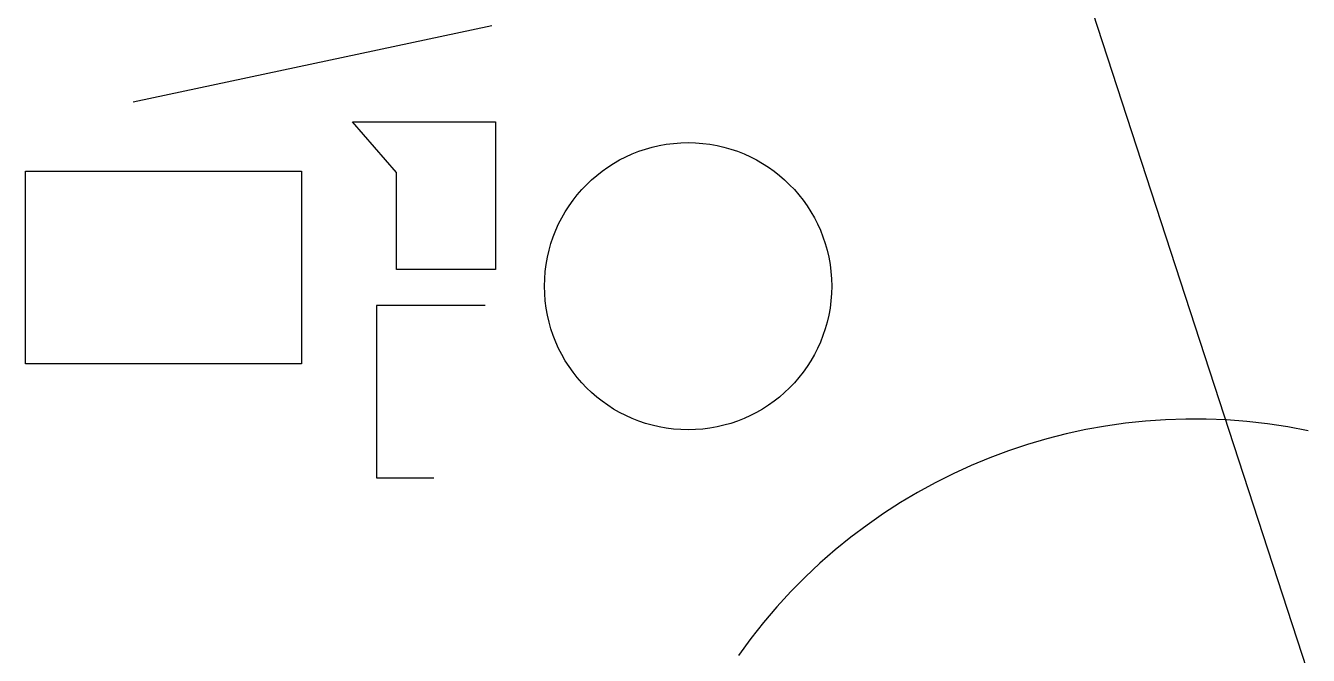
# Model space of a CAD drawing. Header units: inches. Extents: x 1 to 247, y -30 to 91.
import ezdxf

# ---------------------------------------------------------------- set-up
doc = ezdxf.new("R2010")
doc.units = ezdxf.units.IN
doc.header["$MEASUREMENT"] = 0

msp = doc.modelspace()

# ---------------------------------------------------------------- linework, layer by layer
msp.add_line((21.91, 76.4), (90.7, 90.99))
msp.add_xline((215.64, 63.51), (0.309806, -0.9508))
for points in [[(63.97, 72.56), (91.4, 72.56), (91.4, 44.22), (72.41, 44.22), (72.41, 62.81), (63.97, 72.56)], [(89.42, 37.37), (68.58, 37.37), (68.58, 4.29), (79.53, 4.29)]]:
    msp.add_lwpolyline(points)
msp.add_lwpolyline([(1.31, 63.07), (54.2, 63.07), (54.2, 26.17), (1.31, 26.17)], close=True)
msp.add_circle((128.3, 41.04), 27.53)
msp.add_arc((225.31, -91.28), 106.87, 78.1839, 144.835)

doc.saveas('drawing.dxf')
